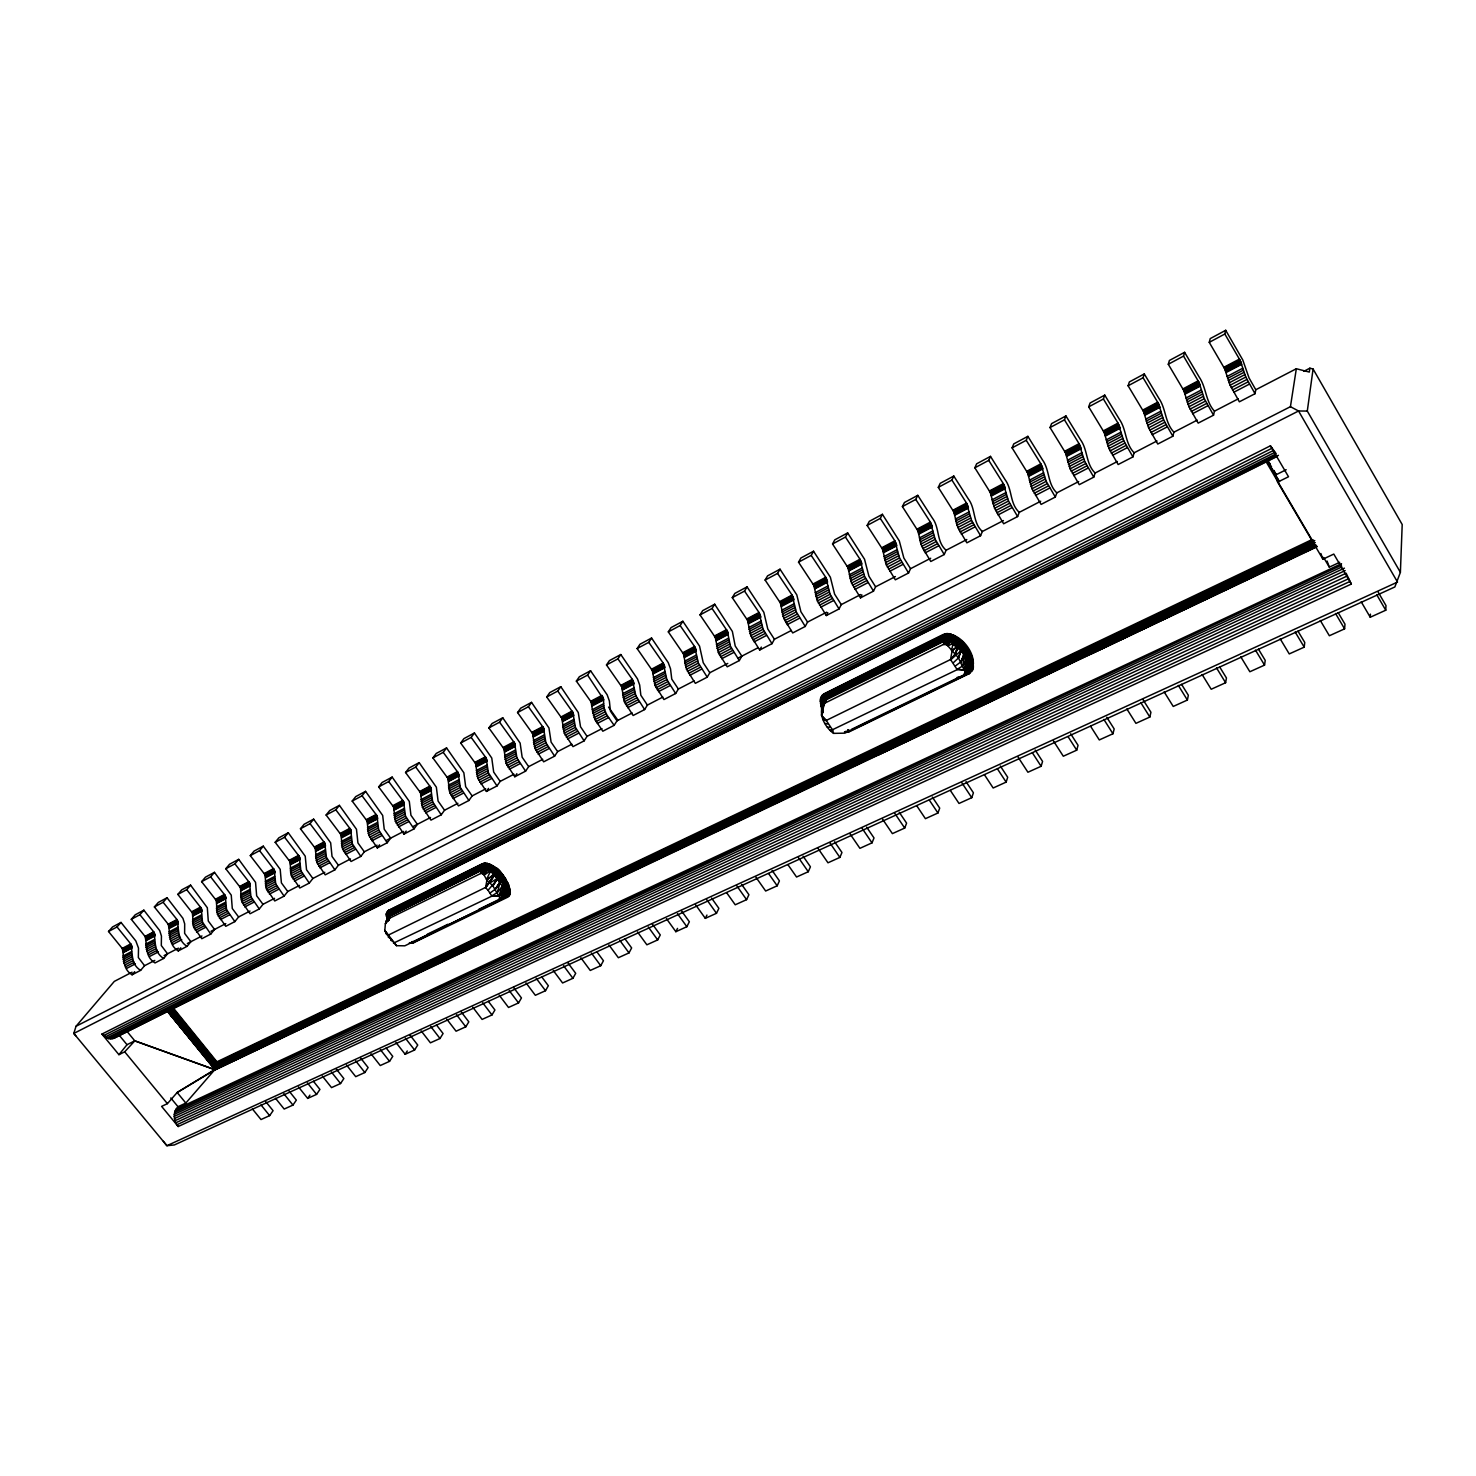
<?xml version="1.0" encoding="UTF-8"?>
<svg xmlns="http://www.w3.org/2000/svg" width="1476" height="1476" viewBox="0 0 1476 1476"><rect width="100%" height="100%" fill="white"/><g stroke="black" fill="none" stroke-linecap="round" stroke-linejoin="round"><path stroke-width="1.5" d="M592.356 709.661L591.101 701.912L576.36 681.1L579.348 676.746L590.566 670.75L607.153 694.809L609.367 700.952L610.437 711.137L616.986 720.841L614.127 725.343L602.817 731.21L594.994 719.624L592.356 709.661L603.629 703.738L603.573 699.347L587.596 675.085L590.566 670.75M387.21 842.759L378.723 830.084L376.915 815.656L362.063 795.785L365.568 791.339L382.69 815.453L384.221 829.198L390.642 838.165L387.21 842.759L377.284 847.907L368.797 835.287L367.026 820.877L352.192 801.081L355.716 796.616L365.568 791.339M1092.185 653.038L1316.666 546.102L878.847 754.771M584.109 740.878L575.4 727.336L572.872 712.391L557.762 691.045L560.806 686.691L578.278 712.539L580.511 726.745L587.061 736.358L584.109 740.878L572.983 746.635L564.293 733.129L561.784 718.222L546.71 696.967L549.773 692.595L560.806 686.691M360.845 856.412L352.377 843.866L350.661 829.494L335.845 809.826L339.406 805.361L356.472 829.254L357.93 842.925L364.314 851.8L360.845 856.412L351.048 861.486L342.598 848.977L340.919 834.623L326.122 815.029L329.701 810.564L339.406 805.361M334.868 869.862L326.436 857.408L324.794 843.128L310.034 823.645L313.65 819.162L330.661 842.833L332.026 856.449L338.41 865.25L334.868 869.862L325.218 874.844L316.805 862.445L315.2 848.183L300.458 828.774L304.093 824.291L313.65 819.162M554.607 756.155L545.917 742.723L543.5 727.852L528.426 706.746L531.545 702.373L548.961 727.963L551.101 742.096L557.633 751.616L554.607 756.155L543.666 761.819L534.995 748.443L532.596 733.609L517.559 712.557L520.696 708.185L531.545 702.373M174.482 1118.568L1346.13 573.223L1351.352 584.053L178.209 1126.52C173.596 1121.04 172.415 1112.018 178.006 1106.723L185.828 1103.052L214.297 1070.229L216.935 1061.816L173.393 1008.071M964.953 672.152L963.625 675.621L966.06 671.395C975.175 660.639 958.348 636.673 944.769 639.016L826.468 697.705C821.283 699.2 827.003 707.391 821.154 704.772L820.564 698.185L824.161 693.72L942.924 634.625C960.71 629.182 983.367 661.082 968.551 673.997L850.25 731.303L844.549 732.151L849.991 730.934L968.293 673.628C981.651 662.503 964.086 641.654 953.348 635.012L947.278 633.997L943.182 635.031L824.955 693.812C815.269 695.307 826.745 726.469 820.232 701.045L820.693 700.104C819.512 697.004 824.844 700.196 824.272 702.133C817.39 712.963 824.198 726.487 833.553 733.369L844.862 733.166L963.994 675.436L967.684 668.905L973.164 668.646L972.684 662.226L968.57 663.425L964.326 670.325L968.883 666.894L973.514 666.1M309.277 883.091L300.883 870.766L299.333 856.541L284.61 837.243L288.281 832.759L305.237 856.209L306.528 869.751L312.875 878.478L309.277 883.091L299.794 887.999L291.399 875.711L289.886 861.523L275.182 842.298L278.872 837.815L288.281 832.759M525.567 771.173L516.914 757.889L514.607 743.092L499.571 722.188L502.762 717.797L520.142 743.129L522.153 757.206L528.666 766.634L525.567 771.173L514.81 776.745L506.157 763.498L503.888 748.738L488.87 727.926L492.08 723.517L502.762 717.797M284.093 896.135L275.717 883.903L274.259 869.751L259.573 850.656L263.3 846.154L280.2 869.382L281.399 882.869L287.746 891.504L284.093 896.135L274.757 900.969L266.381 888.792L264.96 874.659L250.293 855.619L254.038 851.117L263.3 846.154M970.249 652.65L968.957 651.23L971.706 656.543L966.024 659.68L967.536 667.964L965.728 673.314L958.496 657.927L946.854 644.754L948.478 640.732L960.987 650.731L958.422 657.835L961.374 650.049L965.691 646.174L969.326 651.082L963.957 654.938L967.444 668.185L965.636 673.812M497.006 785.952L488.39 772.797L486.176 758.074L471.176 737.391L474.442 732.982L491.766 758.055L493.685 772.077L500.18 781.394L497.006 785.952L486.416 791.431L477.8 778.332L475.641 763.627L460.66 743.018L463.944 738.609L474.442 732.982M259.278 908.976L250.938 896.855L249.573 882.777L234.924 863.847L238.706 859.346L255.551 882.353L256.658 895.784L262.986 904.327L259.278 908.976L250.071 913.736L241.75 901.651L240.404 887.611L225.773 868.737L229.573 864.235L238.706 859.346M132.065 972.186L114.316 981.392L76.032 1026.263L73.8 1033.44L166.917 1145.708L174.334 1144.952L1394.857 586.95L1400.392 572.356L1402.2 524.534L1313.087 369.018L1309.858 368.188L1303.714 371.362M388.908 918.755L385.384 923.773L387.487 919.566L386.546 913.072L389.221 916.172L385.384 923.773L384.812 930.433L386.269 933.773L396.546 945.692L404.793 945.821L500.419 900.028C501.748 893.164 508.685 896.19 509.847 893.091C508.722 880.194 496.619 861.191 481.877 863.94L388.871 910.212L386.306 913.865L387.118 919.419L481.139 873.294L483.722 874.401L486.895 880.213L492.892 885.858L498.722 896.061C502.56 903.367 504.976 890.563 509.847 893.091L504.958 893.644L501.582 898.33C501.6 889.604 516.415 891.061 506.932 897.556L414.147 942.481L409.479 943.053L413.907 942.168L509.792 894.696M388.76 918.976L390.753 913.828L483.408 867.888C496.748 867.298 514.423 890.379 500.419 900.028L504.608 893.386M234.85 921.614L226.548 909.603L225.238 895.6L210.644 876.836L214.463 872.334L231.252 895.139L232.286 908.496L238.595 916.965L234.85 921.614L225.773 926.301L217.47 914.345L216.216 900.36L201.622 881.67L205.459 877.168L214.463 872.334M468.907 800.49L460.309 787.464L458.206 772.815L443.243 752.336L446.564 747.926L463.851 772.76L465.66 786.69L472.135 795.933L468.907 800.49L458.483 805.896L449.903 792.907L447.837 778.276L432.892 757.889L436.232 753.461L446.564 747.926M210.773 934.068L202.489 922.168L201.271 908.22L186.714 889.659L190.588 885.139L207.323 907.74L208.282 921.024L214.555 929.437L210.773 934.068L201.825 938.699L193.559 926.836L192.378 912.906L177.84 894.401L181.714 889.88L190.588 885.139M1361.186 601.765L1370.245 617.245L1385.761 610.215L1385.982 605.566L1378.104 592.005M441.232 814.807L432.671 801.892L430.678 787.317L415.752 767.059L419.147 762.631L436.361 787.206L438.095 801.081L444.534 810.232L441.232 814.807L430.974 820.121L422.431 807.261L420.476 792.704L405.568 772.52L408.981 768.073L419.147 762.631M187.046 946.356C176.769 939.935 179.334 928.681 176.954 919.548L163.135 902.26L167.046 897.759L182.932 918.33L184.684 923.847L184.629 933.367L190.884 941.706L187.046 946.356L178.245 950.913C167.95 944.529 170.552 933.275 168.19 924.179L154.39 906.947L158.319 902.426L167.046 897.759M414.018 828.903L405.494 816.099L403.575 801.597L388.705 781.542L392.155 777.096L409.313 801.45L410.937 815.25L417.376 824.309L414.018 828.903L403.926 834.125L395.402 821.376L393.538 806.892L378.668 786.911L382.136 782.465L392.155 777.096M163.67 958.441C153.375 952.112 156.032 940.895 153.689 931.836L139.906 914.696L131.29 919.308L145.035 936.393C147.379 945.415 144.685 956.632 154.998 962.942L163.67 958.441L167.544 953.791L161.308 945.544L161.438 936.061L159.703 930.581L143.855 910.175L135.257 914.788L131.29 919.308M386.066 921.375L389.221 916.172M1370.245 617.245L1370.429 614.145M140.626 970.359C130.312 964.105 133.061 952.924 130.755 943.92L117.028 926.946L108.523 931.504L122.231 948.422C124.537 957.389 121.752 968.551 132.084 974.787L140.626 970.359L144.556 965.71L154.796 960.415M1320.3 620.474L1329.359 635.75L1344.599 628.85L1344.987 624.182L1338.215 612.706M824.309 701.69L821.837 708.222L824.198 702.447L820.269 699.624M502.744 896.412C511.434 887.334 494.183 867.556 483.39 868.552L390.734 914.493C387.302 919.031 391.066 915.452 387.967 912.758C383.373 912.998 394.959 918.515 385.771 922.113L388.76 917.869M964.326 670.325L966.854 663.683L964.123 669.938L957.038 669.403L962.887 665.842L963.957 654.938M824.161 693.72L826.062 699.273L822.021 707.096C827.649 704.273 822.464 695.307 820.564 698.185M1280.172 638.813L1289.249 653.923L1304.212 647.152L1304.747 642.447L1297.957 631.101M969.142 673.702C963.773 668.683 969.178 672.798 971.411 671.119L966.983 670.307L964.917 674.772M823.313 704.329C827.778 701.617 822.132 694.458 821.117 696.838M1400.392 572.356L1307.293 411.066L1313.087 369.018M1309.858 368.188L1309.304 372.063L1296.334 368.742L1255.781 389.756L1255.024 393.705L1239.36 401.804L1230.135 385.218L1224.693 368.834L1209.25 342.34L1210.209 338.613L1225.707 330.292L1242.755 359.923L1249.01 377.856L1255.781 389.756M1240.781 656.838L1249.858 671.746L1264.545 665.104L1265.227 660.381L1258.456 649.163M76.032 1026.263L1290.43 406.693L1296.334 368.742M1202.11 674.514L1211.206 689.255L1225.615 682.724L1226.445 677.982L1219.656 666.912M966.024 659.68L964.123 669.938L957.038 669.403L950.526 659.532L952.02 651.359L961.854 641.377L950.526 634.366L948.699 640.51M953.348 635.012L947.5 645.233L949.234 640.971L946.854 644.754L943.33 644.495L824.641 703.24C828.313 701.248 825.785 690.307 822.981 695.178L825.453 699.753L821.542 714.587L823.165 711.247M1164.14 691.875L1173.236 706.45L1187.387 700.048L1188.346 695.27L1181.556 684.329M958.791 638.61L956.743 637.687L953.145 643.296L951.503 650.621L957.389 646.746L955.175 654.145L950.747 659.754L960.987 650.731L958.496 657.927L953.33 662.724M1126.852 708.941L1135.93 723.351L1149.841 717.041L1150.929 712.262L1143.014 699.624M1213.53 415.18L1214.453 411.177C1205.505 401.435 1206.409 387.561 1199.158 376.989L1184.601 352.321L1169.398 360.476L1168.291 364.258L1183.734 390.42L1188.973 406.73L1198.18 423.114L1213.53 415.18L1204.324 398.723L1199.01 382.376L1183.549 356.085L1184.601 352.321M1255.024 393.705L1245.781 377.044L1240.264 360.624L1224.822 334L1225.707 330.292M413.059 942.906L412.745 941.928L506.176 896.707C515.438 885.286 496.12 862.335 482.523 864.973L389.941 910.987L387.284 914.64L388.059 919.493L389.074 919.806L388.539 914.603L390.513 912.408L483.132 866.43C496.656 863.681 519.847 894.069 498.943 898.958M1090.635 726.34L1099.288 739.937L1112.959 733.756L1114.177 728.941L1106.779 717.262M1172.83 436.232L1173.918 432.191C1164.785 422.616 1166.151 408.741 1158.844 398.299L1144.287 373.926L1129.361 381.933L1128.107 385.771L1143.549 411.601L1148.605 427.837L1157.774 444.036L1172.83 436.232L1163.642 419.959L1158.531 403.704L1143.088 377.745L1144.287 373.926M510.179 893.552L508.537 884.475L505.05 878.534L507.836 883.035L502.357 886.19L498.722 896.061L491.766 895.914L497.301 892.593L500.18 882.168L505.345 878.404L501.858 874.216L488.039 890.249L491.877 896.153L498.722 896.061L503.482 889.382L499.054 896.319C501.582 895.914 508.427 888.165 510.345 892.316M504.571 894.013L501.36 899.382C511.785 888.755 495.032 868.995 483.298 869.143L389.443 916.153M1053.403 740.878L1063.31 756.229L1076.724 750.159L1078.052 745.325L1070.672 733.793M483.039 863.478L483.722 868.977L480.862 873.368C486.01 862.574 496.434 877.63 500.18 882.168L495.382 889.235L500.05 882.002L495.327 889.142L490.087 892.998M1018.034 757.059L1027.923 772.243L1041.115 766.284L1042.573 761.431L1035.174 750.029M1134.14 452.8C1124.86 443.409 1126.668 429.498 1119.306 419.184L1104.749 395.125L1090.1 402.985L1088.698 406.859L1104.14 432.376L1108.993 448.519L1118.144 464.534L1132.922 456.896L1134.14 452.8L1157 440.955M953.145 643.296L948.109 645.861L949.954 641.304L948.607 640.75L946.153 644.403L948.939 633.628L947.278 633.997L945.452 644.2M984.51 774.845L993.163 788L1006.134 782.114L1007.702 777.262L1000.304 765.97M944.382 634.034L945.415 640.123L943.33 644.495C947.647 641.875 941.946 635.27 944.16 634.606C947.629 632.946 946.54 642.429 944.382 644.182L946.171 640.639L944.732 644.145L946.928 640.566L948.478 640.732L946.854 644.754M513.076 926.836L214.887 1069.325L166.29 1009.842L214.74 1069.602L1316.813 546.378L1092.092 653.536M1095.118 473.04C1085.69 463.796 1087.904 449.885 1080.487 439.7L1065.93 415.937L1051.576 423.63L1050.045 427.56L1065.469 452.763L1070.137 468.833L1079.251 484.663L1093.753 477.154L1095.118 473.04L1117.406 461.49M955.452 654.403L957.869 647.281L955.175 654.145L950.526 659.532L826.246 720.454L821.505 715.565L823.147 711.746M950.36 790.453L959.013 803.461L971.743 797.686L973.422 792.815L966.042 781.653M1088.698 406.859L1103.402 399L1104.749 395.125M483.39 869.733L480.604 873.478L483.39 868.552L481.877 863.94L485.346 863.183L485.29 868.128L482.209 873.331M385.771 922.113C391.933 921.006 389.627 908.164 386.638 912.758M1056.834 492.873C1047.259 483.796 1049.879 469.885 1042.407 459.811L1027.868 436.342L1013.754 443.907L1012.093 447.855L1027.517 472.763L1032.001 488.759L1041.097 504.405L1055.322 497.043L1056.834 492.873L1078.698 481.545M916.78 805.804L925.415 818.682L937.943 812.999L939.714 808.11L932.334 797.077M824.512 701.432L822.778 705.122M848.866 731.838L847.814 729.697M388.059 919.493L386.306 913.865M821.542 714.587L823.018 710.712M967.001 670.178L965.359 674.292L967.389 669.255M1050.045 427.56L1064.454 419.83L1065.93 415.937M882.519 819.088L892.39 833.626L904.714 828.054L906.596 823.147L899.216 812.224M967.444 668.185L965.655 672.835L968.293 667.798L973.44 667.576M1019.252 512.356C1009.547 503.445 1012.536 489.515 1005.027 479.552L990.488 456.379L976.651 463.796L974.843 467.8L990.248 492.394L994.566 508.316L1003.643 523.777L1017.61 516.563L1019.252 512.356L1040.709 501.231M966.688 670.621C970.673 658.85 958.108 638.979 944.88 640.344L826.523 699.015L822.538 705.583L824.881 700.805M387.745 919.437C392.671 917.463 390.494 906.984 387.192 911.744M850.065 833.94L859.918 848.331L872.021 842.851L874.013 837.944L866.633 827.132M966.798 670.491L965.156 674.532C974.381 661.857 959.585 638.481 944.861 639.717L826.542 698.406L824.475 700.473L824.088 703.572L826.32 699.772L944.806 640.861L948.607 640.75M1012.093 447.855L1026.244 440.291L1027.868 436.342M946.061 640.658L944.013 644.256L946.928 640.566L945.083 644.145M982.352 531.489C972.518 522.707 975.894 508.796 968.33 498.943L953.791 476.047L940.212 483.316L938.293 487.357L953.68 511.674L957.832 527.504L966.872 542.817L980.581 535.714L982.352 531.489L1003.422 520.567M946.153 644.403L947.832 640.363M962.887 665.842L965.931 659.901M818.128 848.552L827.981 862.796L839.881 857.408L841.966 852.482L834.604 841.8M787.944 864.696L796.56 877.021L808.276 871.726L810.435 866.799L803.092 856.209M974.843 467.8L988.735 460.364L990.488 456.379M946.116 550.253C936.153 541.637 939.898 527.725 932.297 517.984L917.777 495.346L904.437 502.504L902.389 506.582L917.777 530.604L921.744 546.36L930.784 561.489L944.234 554.533L946.116 550.253L966.798 539.533M945.249 640.879L943.681 644.348L944.732 641.082M755.823 877.076L765.657 891.024L777.188 885.803L779.42 880.877L772.096 870.397M947.5 645.233L952.703 634.698M910.544 568.703L903.847 558.002L899.29 540.88L882.408 514.312L869.309 521.342L867.15 525.438L882.5 549.183L886.32 564.865L895.323 579.828L908.552 573.002L910.544 568.703L930.692 558.26M938.293 487.357L951.928 480.069L953.791 476.047M726.653 892.722L735.232 904.788L746.579 899.659L748.922 894.714L741.579 884.345M823.036 704.716L824.623 701.358M826.412 699.532L822.335 706.063L824.198 702.355M695.528 904.677L705.307 918.349L716.487 913.293L718.886 908.349L711.58 898.091M875.6 586.802L868.921 576.23L864.53 559.201L847.667 532.928L834.789 539.829L832.538 543.98L847.87 567.448L851.541 583.038L860.508 597.854L873.497 591.138L875.6 586.802L895.397 576.562M902.389 506.582L915.784 499.423L917.777 495.346M485.752 863.165C490.825 862.611 485.715 871.781 482.744 873.552C486.434 870.822 489.405 859.696 482.117 864.272L387.948 910.895M705.307 918.349L706.949 915.046M860.508 597.854L861.947 594.957M666.451 918.662L675.86 931.688L686.857 926.707L689.347 921.762L681.303 910.581M675.86 931.688L677.539 928.386M495.419 867.703L490.549 864.549L484.165 874.991C496.563 867.759 493.667 861.412 506.25 879.751M841.283 604.606L834.604 594.127L830.361 577.208L813.534 551.231L800.896 558.002L798.534 562.171L813.83 585.382L817.353 600.898L826.302 615.547L839.051 608.961L841.283 604.606L860.711 594.533M411.804 943.146L411.675 942.186M867.15 525.438L880.286 518.408L882.408 514.312M826.302 615.547L827.815 612.651M637.484 931.909L646.875 944.806L657.687 939.917L660.27 934.954L652.244 923.884M807.556 622.079L800.896 611.728L796.8 594.883L780.011 569.201L767.575 575.861L765.121 580.05L780.398 603.001L783.793 618.444L792.704 632.946L805.232 626.451L807.556 622.079L826.652 612.189M484.349 863.22L484.386 868.81L481.674 873.239L484.866 869.272L482.984 869.899M608.961 944.972L618.352 957.721L628.997 952.906L631.636 947.943L624.957 938.828M832.538 543.98L845.434 537.061L847.667 532.928M580.898 957.813L590.252 970.452L600.732 965.71L603.444 960.747L596.784 951.706M774.42 639.256L767.778 629.016L763.83 612.263L747.059 586.858L734.845 593.407L732.28 597.632L747.557 620.307L750.786 635.676L759.679 650.03L771.985 643.665L774.42 639.256L791.302 630.51M798.534 562.171L811.21 555.382L813.534 551.231M759.679 650.03L761.321 647.097M553.242 970.452L562.596 982.979L572.909 978.311L575.695 973.33L567.707 962.592M739.328 660.565L741.838 656.137L735.214 646.008L732.373 631.451L714.679 604.219L702.687 610.64L700.03 614.902L715.27 637.337L718.369 652.632L727.225 666.82L739.328 660.565L730.454 646.303L727.299 630.99L712.059 608.463L714.679 604.219M526.028 982.905L535.345 995.304L545.511 990.71L548.352 985.747L541.729 976.872M765.121 580.05L777.575 573.389L780.011 569.201M709.827 672.724L703.222 662.706L699.55 646.119L682.853 621.267L671.063 627.595L668.314 631.876L683.517 654.053L686.506 669.274L695.325 683.333L707.225 677.17L709.827 672.724L727.779 663.425M499.22 995.175L508.519 1007.462L518.537 1002.924L521.452 997.96L513.5 987.426M386.804 920.175L389.277 916.633M487.191 863.312L498.205 870.102L486.895 880.213L485.604 887.685L494.46 875.434L485.604 887.685L488.039 890.249M732.28 597.632L744.531 591.083L747.059 586.858M472.818 1007.259L482.099 1019.418L491.969 1014.953L494.921 1009.99L488.316 1001.3M944.732 644.145L946.891 640.566M678.37 689.034L671.764 679.126L670.528 668.849L668.241 662.632L651.562 638.038L639.975 644.256L637.134 648.554L652.318 670.51L655.178 685.639L663.96 699.55L675.657 693.499L678.37 689.034L694.052 680.916M446.804 1019.16L456.066 1031.207L465.789 1026.816L468.815 1021.853L460.899 1011.503M388.852 918.33L386.601 921.467M501.655 898.681L504.405 894.235M421.177 1030.894L430.42 1042.831L439.996 1038.495L443.077 1033.532L436.49 1024.99M647.41 705.085L640.842 695.27L639.68 685.03L637.447 678.849L620.806 654.532L609.404 660.639L606.488 664.956L621.636 686.672L624.366 701.746L633.13 715.509L644.625 709.569L647.41 705.085L662.835 697.078M847.316 732.17L850.25 731.303L848.239 730.122M395.937 1042.443L405.162 1054.27L414.59 1050.008L417.726 1045.045L409.848 1034.879M668.314 631.876L680.141 625.547L682.853 621.267M946.024 633.647L947.721 633.536M405.162 1054.27L407.265 1050.967M501.176 899.567C501.6 892.5 506.729 897.39 508.279 896.098L505.106 894.973L503.113 896.19M386.601 921.264L390.254 915.305L388.871 910.212M371.048 1053.827L380.255 1065.543L389.553 1061.336L392.745 1056.373L386.177 1047.997M637.134 648.554L648.776 642.337L651.562 638.038M503.74 895.6L500.715 899.88L503.574 895.803M346.528 1065.045L355.716 1076.668L364.867 1072.517L368.114 1067.554L360.273 1057.572M322.358 1076.096L331.528 1087.609L340.55 1083.532L343.853 1078.569L336.011 1068.679M487.32 870.213L483.261 873.921L486.047 869.696L490.161 871.965L486.526 879.511L493.999 874.973L485.42 887.5L388.243 935.138L384.812 930.433L396.546 945.692M483.538 869.696L481.139 873.294L484.128 869.567M606.488 664.956L617.927 658.85L620.806 654.532M482.744 873.552L485.567 869.327M386.675 918.09L387.413 919.437L389.83 916.135L387.266 919.732L390.42 915.6M298.539 1087L307.691 1098.402L316.584 1094.38L319.923 1089.417L313.41 1081.262M307.691 1098.402L309.923 1095.1M514.81 776.745L516.877 773.719M275.495 1098.273L284.185 1109.048L292.949 1105.081L296.344 1100.137L289.13 1091.133M497.301 892.593L502.357 886.19L494.165 874.733M387.487 919.566L390.273 915.84L483.113 869.659M483.261 873.921L485.42 869.567M252.341 1108.863L261.012 1119.546L269.647 1115.635L273.078 1110.69L265.883 1101.779M486.416 791.431L488.538 788.387M386.417 920.71L389.627 916.172M483.722 874.401C485.438 872.113 490.955 864.678 488.63 863.7M386.601 920.434L389.111 916.891M403.926 834.125L406.177 831.062M481.951 873.275L484.755 869.512L481.674 873.239M377.284 847.907L379.572 844.844M499.054 896.319L504.386 889.696L509.534 887.814L507.523 883.109L508.537 884.475M101.936 1034.067L108.578 1038.643L1276.223 453.778L1270.412 445.807L101.936 1034.067L118.929 1054.676L127.01 1044.713L134.796 1040.857L214.74 1069.602L177.175 1092.498L167.415 1103.642L161.604 1106.391L178.209 1126.52M178.245 950.913L180.81 947.813M132.084 974.787L134.703 971.688M139.906 914.696L143.855 910.175M117.028 926.946L121.014 922.426L135.829 940.932L138.504 948.09L138.338 957.537L144.556 965.71M108.523 931.504L112.527 926.965L121.014 922.426M966.171 671.193L967.37 670.104M118.929 1054.676L124.704 1051.816L134.796 1040.857L214.703 1069.657M845.711 732.244L845.951 731.155M955.433 665.953L960.987 661.765L963.736 654.957L961.042 661.875L963.865 655.159L961.097 650.51L953.238 643.056M949.455 633.665L951.134 634.071M490.032 882.851L497.375 878.404M354.627 1002.721L215.238 1068.624L167.102 1009.732L215.422 1068.2L354.627 1002.721L214.297 1070.229L177.175 1092.498L185.828 1103.052M108.578 1038.643L113.578 1038.403L548.758 819.992M967.389 669.643L972.61 670.067L973.071 669.052M966.522 671.248L968.551 673.997L970.415 672.816M966.374 671.728C976.54 660.639 958.736 635.492 944.585 638.259L826.302 696.949L823.553 700.288L823.848 705.288M966.835 672.023C977.887 660.602 959.16 634.163 944.326 637.447L826.08 696.155L823.036 699.845L823.313 705.067M154.39 906.947L163.135 902.26M177.84 894.401L186.714 889.659M201.622 881.67L210.644 876.836M225.773 868.737L234.924 863.847M250.293 855.619L259.573 850.656M275.182 842.298L284.61 837.243M300.458 828.774L310.034 823.645M326.122 815.029L335.845 809.826M352.192 801.081L362.063 795.785M378.668 786.911L388.705 781.542M405.568 772.52L415.752 767.059M432.892 757.889L443.243 752.336M460.66 743.018L471.176 737.391M488.87 727.926L499.571 722.188M517.559 712.557L528.426 706.746M546.71 696.967L557.762 691.045M576.36 681.1L587.596 675.085M700.03 614.902L712.059 608.463M1128.107 385.771L1143.088 377.745M1168.291 364.258L1183.549 356.085M1209.25 342.34L1224.822 334M122.231 948.422L130.755 943.92M145.035 936.393L153.689 931.836M168.19 924.179L176.954 919.548M191.659 911.799L200.552 907.094M215.496 899.216L224.518 894.456M239.684 886.467L248.854 881.633M264.241 873.515L273.54 868.608M289.167 860.36L298.613 855.379M314.48 847.003L324.074 841.947M340.181 833.442L349.923 828.313M366.288 819.678L376.177 814.457M392.782 805.693L402.837 800.398M419.719 791.487L429.922 786.099M447.08 777.059L457.449 771.579M474.885 762.391L485.42 756.837M503.131 747.483L513.851 741.838M531.84 732.336L542.725 726.598M561.028 716.949L572.098 711.1M590.695 701.303L601.95 695.362M620.861 685.381L632.318 679.347L635.861 695.731L644.625 709.569M651.543 669.2L663.185 663.056L666.857 679.55L675.657 693.499M682.742 652.743L694.587 646.506L698.388 663.075L707.225 677.17M714.476 636.008L726.524 629.643M746.764 618.961L759.015 612.503L763.092 629.256L771.985 643.665M779.623 601.636L792.077 595.068L796.302 611.894L805.232 626.451M813.055 583.998L825.73 577.319L830.102 594.238L839.051 608.961M847.076 566.064L859.991 559.238L864.512 576.267L873.497 591.138M881.707 547.78L894.862 540.843L899.53 557.965L908.552 573.002M916.965 529.183L930.36 522.117L935.194 539.33L944.234 554.533M952.869 510.253L966.503 503.058L971.522 520.345L980.581 535.714M989.455 490.955L1003.329 483.63L1008.514 501.028L1017.61 516.563M1026.706 471.305L1040.838 463.833L1046.207 481.324L1055.322 497.043M1064.657 451.287L1079.067 443.686L1084.62 461.268L1093.753 477.154M1103.328 430.881L1118.015 423.132L1123.753 440.807L1132.922 456.896M1142.738 410.088L1157.701 402.192M1182.903 388.908L1198.18 380.845M1223.862 367.284L1239.434 359.074M122.619 948.939L131.124 944.455M145.423 936.909L154.058 932.371M168.559 924.714L177.323 920.101M192.046 912.334L200.939 907.648M215.883 899.77L224.906 895.01M240.071 887.021L249.241 882.187M264.628 874.069L273.927 869.161M289.554 860.914L299.001 855.932M314.868 847.575L324.462 842.519M340.569 834.014L350.31 828.885M366.675 820.25L376.565 815.047M393.188 806.283L403.243 800.97M420.125 792.077L430.328 786.69M447.486 777.649L457.855 772.188M475.29 762.981L485.825 757.428M503.537 748.092L514.238 742.446M532.246 732.945L543.131 727.207M561.433 717.557L572.504 711.727M591.101 701.912L602.356 695.989M621.267 686.008L632.724 679.975M651.949 669.827L663.591 663.702M683.148 653.388L694.993 647.134M714.882 636.654L726.93 630.307M747.17 619.625L759.439 613.167M780.029 602.3L792.501 595.732M813.46 584.68L826.154 577.983M847.482 566.729L860.397 559.921M882.131 548.463L895.268 541.544M917.389 529.884L930.784 522.818M953.293 510.936L966.928 503.759M989.861 491.656L1003.754 484.331M1027.111 472.025L1041.263 464.553M1065.063 452.007L1079.491 444.405M1103.753 431.619L1118.439 423.87M1143.162 410.826L1158.125 402.93M1183.328 389.646L1198.604 381.601M1224.287 368.059L1239.858 359.849M122.951 949.511L131.456 945.027M145.755 937.481L154.39 932.943M168.891 925.286L177.655 920.673M192.378 912.906L201.271 908.22M216.216 900.36L225.238 895.6M240.404 887.611L249.573 882.777M264.96 874.659L274.259 869.751M289.886 861.523L299.333 856.541M315.2 848.183L324.794 843.128M340.919 834.623L350.661 829.494M367.026 820.877L376.915 815.656M393.538 806.892L403.575 801.597M420.476 792.704L430.678 787.317M447.837 778.276L458.206 772.815M475.641 763.627L486.176 758.074M503.888 748.738L514.607 743.092M532.596 733.609L543.5 727.852M561.784 718.222L572.872 712.391M591.47 702.576L602.725 696.654M621.636 686.672L633.075 680.639M652.318 670.51L663.96 664.366M683.517 654.053L695.362 647.816M715.27 637.337L727.299 630.99M747.557 620.307L759.808 613.85M780.398 603.001L792.87 596.433M813.83 585.382L826.523 578.684M847.87 567.448L860.785 560.64M882.5 549.183L895.655 542.264M917.777 530.604L931.153 523.537M953.68 511.674L967.315 504.478M990.248 492.394L1004.141 485.069M1027.517 472.763L1041.669 465.309M1065.469 452.763L1079.878 445.162M1104.14 432.376L1118.826 424.627M1143.549 411.601L1158.531 403.704M1183.734 390.42L1199.01 382.376M1224.693 368.834L1240.264 360.624M123.209 950.101L131.715 945.618M146.013 938.09L154.648 933.533M169.168 925.895L177.932 921.282M192.655 913.515L201.548 908.829M216.492 900.969L225.514 896.209M240.68 888.22L249.85 883.386M265.237 875.286L274.536 870.379M290.163 862.15L299.628 857.169M315.495 848.811L325.089 843.755M341.196 835.268L350.937 830.139M367.303 821.505L377.192 816.302M393.815 807.538L403.87 802.243M420.752 793.35L430.974 787.981M448.132 778.941L458.501 773.479M475.936 764.291L486.471 758.738M504.183 749.402L514.903 743.756M532.91 734.273L543.795 728.535M562.098 718.886L573.168 713.056M591.784 703.259L603.038 697.336M621.95 687.355L633.389 681.34M652.632 671.193L664.274 665.067M683.831 654.754L695.676 648.518M715.583 638.038L727.631 631.691M747.871 621.027L760.122 614.57M780.73 603.721L793.202 597.153M814.162 586.101L826.855 579.422M848.202 568.168L861.117 561.36M882.851 549.921L895.987 543.002M918.109 531.342L931.504 524.294M954.031 512.412L967.666 505.235M990.599 493.15L1004.492 485.825M1027.868 473.519L1042.019 466.065M1065.82 453.519L1080.247 445.936M1104.509 433.151L1119.195 425.402M1143.918 412.376L1158.9 404.498M1184.103 391.214L1199.379 383.17M1225.08 369.627L1240.652 361.435M123.394 950.71L131.917 946.227M146.198 938.699L154.851 934.16M169.353 926.522L178.116 921.891M192.839 914.142L201.751 909.456M216.677 901.596L225.717 896.836M240.883 888.847L250.053 884.032M265.44 875.914L274.757 871.024M290.385 862.777L299.831 857.814M315.698 849.456L325.292 844.401M341.417 835.914L351.159 830.785M367.524 822.169L377.413 816.948M394.037 808.202L404.092 802.907M420.974 794.014L431.195 788.627M448.353 779.605L458.722 774.144M476.158 764.955L486.711 759.402M504.423 750.066L515.142 744.439M533.15 734.956L544.035 729.218M562.338 719.568L573.408 713.738M592.024 703.941L603.278 698.019M622.208 688.056L633.647 682.023M652.89 671.894L664.532 665.768M684.089 655.455L695.934 649.219M715.842 638.739L727.889 632.392M748.148 621.728L760.398 615.289M781.007 604.44L793.479 597.872M814.438 586.821L827.132 580.142M848.479 568.906L861.394 562.098M883.128 550.659L896.283 543.721M918.404 532.08L931.799 525.032M954.326 513.168L967.961 505.991M990.913 493.906L1004.805 486.582M1028.163 474.276L1042.333 466.822M1066.133 454.294L1080.561 446.693M1104.823 433.926L1119.509 426.177M1144.251 413.151L1159.232 405.273M1184.435 391.989L1199.711 383.945M1225.412 370.421L1240.984 362.21M123.504 951.337L132.028 946.854M146.327 939.326L154.962 934.769M169.482 927.131L178.245 922.518M192.969 914.769L201.861 910.083M216.806 902.223L225.846 897.463M241.012 889.475L250.182 884.659M265.588 876.541L274.887 871.652M290.514 863.423L299.979 858.442M315.846 850.084L325.44 845.047M341.546 836.56L351.306 831.431M367.672 822.815L377.561 817.593M394.184 808.848L404.239 803.553M421.14 794.66L431.343 789.291M448.519 780.25L458.888 774.789M476.324 765.62L486.877 760.066M504.589 750.749L515.308 745.103M533.316 735.62L544.22 729.882M562.522 720.251L573.592 714.421M592.208 704.624L603.463 698.702M622.392 688.739L633.831 682.705M653.075 672.576L664.717 666.451M684.292 656.156L696.137 649.92M716.045 639.44L728.092 633.093M748.35 622.429L760.601 615.99M781.21 605.142L793.682 598.573M814.66 587.522L827.353 580.843M848.7 569.607L861.633 562.817M883.349 551.378L896.504 544.441M918.644 532.799L932.039 525.751M954.566 513.888L968.201 506.711M991.152 494.626L1005.045 487.32M1028.421 475.014L1042.573 467.56M1066.392 455.032L1080.819 447.431M1105.081 434.664L1119.786 426.915M1144.527 413.907L1159.509 406.011M1184.711 392.745L1199.988 384.701M1225.689 371.177L1241.279 362.967M123.541 951.928L132.065 947.444M146.364 939.917L155.017 935.378M169.519 927.74L178.301 923.127M193.024 915.378L201.917 910.692M216.861 902.832L225.902 898.072M241.068 890.083L250.237 885.268M265.643 877.168L274.942 872.261M290.587 864.032L300.034 859.069M315.901 850.711L325.513 845.656M341.62 837.187L351.362 832.058M367.745 823.442L377.635 818.221M394.276 809.475L404.332 804.18M421.214 795.306L431.435 789.918M448.593 780.896L458.981 775.435M476.416 766.247L486.969 760.712M504.681 751.376L515.401 745.749M533.426 736.266L544.312 730.528M562.614 720.897L573.703 715.067M592.319 705.27L603.573 699.347M622.503 689.384L633.96 683.37M653.204 673.24L664.846 667.115M684.421 656.82L696.266 650.584M716.174 640.104L728.221 633.757M748.48 623.093L760.749 616.654M781.357 605.806L793.83 599.238M814.807 588.204L827.501 581.526M848.866 570.29L861.781 563.481M883.515 552.042L896.67 545.124M918.81 533.482L932.205 526.434M954.732 514.57L968.385 507.393M991.337 495.327L1005.23 488.002M1028.606 475.696L1042.776 468.261M1066.594 455.715L1081.022 448.132M1105.303 435.365L1119.989 427.616M1144.73 414.608L1159.73 406.712M1184.933 393.446L1200.209 385.421M1225.929 371.878L1241.5 363.686M123.504 952.5L132.028 948.016M146.327 940.489L154.98 935.95M169.482 928.312L178.264 923.699M192.987 915.95L201.898 911.264M216.843 903.404L225.865 898.644M241.049 890.674L250.219 885.84M265.625 877.74L274.923 872.851M290.569 864.622L300.015 859.641M315.901 851.301L325.495 846.246M341.62 837.759L351.362 832.649M367.745 824.032L377.635 818.811M394.276 810.066L404.332 804.789M421.232 795.896L431.435 790.527M448.612 781.487L458.999 776.025M476.434 766.856L486.988 761.302M504.7 751.985L515.419 746.339M533.445 736.875L544.349 731.137M562.651 721.506L573.74 715.675M592.356 705.879L603.61 699.956M622.54 689.993L633.997 683.978M653.241 673.849L664.901 667.724M684.477 657.429L696.321 651.193M716.229 640.713L728.295 634.385M748.553 623.721L760.823 617.263M781.431 606.433L793.904 599.865M814.9 588.832L827.593 582.153M848.94 570.917L861.873 564.109M883.607 552.688L896.781 545.751M918.902 534.109L932.315 527.061M954.843 515.216L968.496 508.039M991.448 495.954L1005.359 488.648M1028.735 476.342L1042.905 468.888M1066.724 456.361L1081.152 448.778M1105.432 435.992L1120.136 428.261M1144.896 415.254L1159.878 407.358M1185.099 394.092L1200.394 386.066M1226.113 372.524L1241.685 364.332M122.988 956.042L131.53 951.577M145.847 944.05L154.5 939.511M169.02 931.891L177.803 927.279M192.544 919.548L201.456 914.862M216.418 907.002L225.459 902.26M240.643 894.29L249.831 889.475M265.237 881.375L274.573 876.486M290.219 868.275L299.683 863.294M315.569 854.955L325.181 849.918M341.325 841.431L351.085 836.32M367.469 827.704L377.395 822.501M394.037 813.774L404.11 808.479M421.029 799.605L431.25 794.236M448.427 785.214L458.833 779.752M476.287 770.583L486.859 765.048M504.589 755.73L515.327 750.103M533.371 740.62L544.275 734.9M562.614 725.269L573.703 719.458M622.577 693.794L634.053 687.779M653.315 677.65L664.993 671.543M684.587 661.248L696.451 655.012M716.395 644.551L728.461 638.204M748.756 627.558L761.026 621.119M781.671 610.271L794.18 603.721M815.176 592.688L827.907 586.009M849.29 574.791L862.242 567.983M884.013 556.563L897.187 549.644M919.345 538.002L932.777 530.954M955.341 519.109L969.012 511.932M992.001 499.866L1005.931 492.56M1029.344 480.254L1043.532 472.818M1067.406 460.291L1081.853 452.708M1106.17 439.94L1120.893 432.21M1145.69 419.184L1160.689 411.306M1185.966 398.04L1201.28 390.015M1227.036 376.491L1242.644 368.299M122.877 957.758L131.401 953.275M145.737 945.765L154.39 941.227M168.91 933.607L177.71 929.013M192.452 921.264L201.363 916.596M216.326 908.736L225.385 903.995M240.57 896.024L249.758 891.209M265.182 883.128L274.518 878.238M290.163 870.028L299.646 865.065M315.532 856.726L325.163 851.67M341.307 843.202L351.067 838.091M367.469 829.494L377.376 824.291M394.037 815.545L404.11 810.269M421.047 801.394L431.269 796.025M448.464 787.003L458.87 781.56M476.342 772.391L486.895 766.856M504.663 757.539L515.401 751.911M533.445 742.446L544.367 736.727M562.707 727.096L573.813 721.284M592.466 711.506L603.739 705.583L603.629 703.738M622.706 695.639L634.182 689.624M653.462 679.495L665.141 673.388M684.753 663.093L696.617 656.875M716.58 646.414L728.646 640.067M748.959 629.422L761.247 622.983M781.893 612.153L794.402 605.584M815.435 594.57L828.147 587.891M849.549 576.673L862.501 569.884M884.29 558.445L897.482 551.544M919.659 539.902L933.09 532.854M955.673 521.01L969.363 513.851M992.37 501.785L1006.3 494.478M1029.731 482.172L1043.938 474.737M1067.812 462.209L1082.277 454.626M1106.613 441.859L1121.354 434.129M1146.151 421.121L1161.169 413.243M1186.464 399.996L1201.778 391.952M1227.552 378.428L1243.179 370.236M122.988 959.548L131.53 955.083M145.847 947.574L154.519 943.035M169.057 935.415L177.84 930.821M192.6 923.09L201.511 918.423M216.492 910.581L225.551 905.84M240.736 897.869L249.924 893.054M265.366 884.973L274.684 880.083M290.366 871.873L299.831 866.91M315.735 858.589L325.347 853.552M341.51 845.084L351.288 839.973M367.69 831.375L377.616 826.173M394.276 817.446L404.35 812.169M421.287 803.295L431.527 797.926M448.722 788.922L459.128 783.479M476.6 774.31L487.191 768.775M504.94 759.476L515.696 753.849M533.74 744.384L544.662 738.664M563.02 729.052L574.127 723.24M592.78 713.462L604.071 707.539L603.739 705.583M623.056 697.613L634.532 691.598M653.831 681.488L665.51 675.362M685.141 665.086L697.004 658.868M716.967 648.407L729.052 642.078M749.365 631.433L761.671 624.994M782.335 614.164L794.844 607.614M815.877 596.599L828.608 589.92M850.028 578.703L862.98 571.913M884.788 560.493L897.98 553.592M920.175 541.969L933.607 534.921M956.208 523.076L969.898 515.917M992.924 503.851L1006.853 496.545M1030.322 484.276L1044.51 476.822M1068.403 464.313L1082.886 456.73M1107.24 443.981L1121.981 436.25M1146.797 423.243L1161.833 415.365M1187.147 402.118L1202.46 394.092M1228.272 380.568L1243.899 372.395M123.338 961.393L131.881 956.928M146.216 949.419L154.869 944.898M169.426 937.278L178.209 932.684M192.969 924.954L201.898 920.286M216.88 912.463L225.939 907.722M241.141 899.77L250.33 894.954M265.772 886.873L275.089 881.984M290.772 873.792L300.255 868.829M316.159 860.508L325.79 855.471M341.952 847.021L351.712 841.91M368.133 833.313L378.059 828.128M394.738 819.401L404.811 814.125M421.749 805.269L431.988 799.9M449.202 790.896L459.608 785.453M477.099 776.302L487.67 770.767M505.456 761.468L516.194 755.86M534.257 746.395L545.197 740.675M563.555 731.081L574.662 725.269M593.334 715.491L604.625 709.587L604.071 707.539M623.61 699.661L635.104 693.646M654.403 683.554L666.082 677.429M685.713 667.17L697.595 660.953M717.576 650.492L729.661 644.163M749.992 633.536L762.28 627.097M782.963 616.285L795.49 609.736M816.523 598.721L829.272 592.06M850.693 580.843L863.663 574.072M885.471 562.651L898.663 555.751M920.876 544.127L934.326 537.098M956.928 525.271L970.636 518.094M993.662 506.047L1007.61 498.759M1031.078 486.471L1045.285 479.036M1069.196 466.527L1083.679 458.962M1108.033 446.213L1122.793 438.483M1147.627 425.494L1162.664 417.634M1187.977 404.387L1203.327 396.361M1229.139 382.856L1244.766 374.664M123.91 963.238L132.453 958.773M146.788 951.282L155.46 946.743M170.017 939.142L178.799 934.548M193.559 926.836L202.489 922.168M217.47 914.345L226.548 909.603M241.75 901.651L250.938 896.855M266.381 888.792L275.717 883.903M291.399 875.711L300.883 870.766M316.805 862.445L326.436 857.408M342.598 848.977L352.377 843.866M368.797 835.287L378.723 830.084M395.402 821.376L405.494 816.099M422.431 807.261L432.671 801.892M449.903 792.907L460.309 787.464M477.8 778.332L488.39 772.797M506.157 763.498L516.914 757.889M534.995 748.443L545.917 742.723M564.293 733.129L575.4 727.336M594.072 717.576L605.381 711.672L604.625 709.587M624.366 701.746L635.861 695.731M655.178 685.639L666.857 679.55M686.506 669.274L698.388 663.075M718.369 652.632L730.454 646.303M750.786 635.676L763.092 629.256M783.793 618.444L796.302 611.894M817.353 600.898L830.102 594.238M851.541 583.038L864.512 576.267M886.32 564.865L899.53 557.965M921.744 546.36L935.194 539.33M957.832 527.504L971.522 520.345M994.566 508.316L1008.514 501.028M1032.001 488.759L1046.207 481.324M1070.137 468.833L1084.62 461.268M1108.993 448.519L1123.753 440.807M1148.605 427.837L1163.642 419.959M1188.973 406.73L1204.324 398.723M1230.135 385.218L1245.781 377.044M124.704 965.027L133.246 960.562M147.582 953.09L156.253 948.57M170.81 940.968L179.611 936.374M194.371 928.662L203.301 924.013M218.282 916.19L227.359 911.467M242.562 903.515L251.769 898.718M267.211 890.655L276.547 885.784M292.23 877.611L301.713 872.648M317.635 864.346L327.266 859.327M343.447 850.877L353.225 845.785M369.646 837.206L379.59 832.021M396.269 823.313L406.361 818.055M423.298 809.217L433.557 803.866M450.77 794.881L461.195 789.439M478.685 780.306L489.276 774.789M507.061 765.509L517.818 759.9M535.899 750.472L546.821 744.753M565.197 735.177L576.323 729.365M594.994 719.624L606.304 713.72L605.381 711.672M625.307 703.812L636.802 697.816M656.119 687.724L667.798 681.635M687.447 671.377L699.347 665.178M719.329 654.754L731.432 648.425M751.764 637.817L764.07 631.396M784.771 620.603L797.298 614.071M818.35 603.075L831.099 596.415M852.538 585.234L865.526 578.463M887.353 567.079L900.563 560.179M922.777 548.592L936.227 541.563M958.865 529.755L972.573 522.615M995.617 510.585L1009.584 503.298M1033.052 491.047L1047.277 483.63M1071.207 471.139L1085.69 463.575M1110.081 450.863L1124.841 443.151M1149.693 430.18L1164.748 422.32M1190.08 409.11L1205.431 401.103M1231.261 387.616L1246.925 379.443M125.681 966.743L134.224 962.278M148.559 954.806L157.231 950.286M171.788 942.703L180.589 938.109M195.367 930.415L204.297 925.766M219.297 917.943L228.356 913.22M243.577 905.305L252.783 900.508M268.226 892.445L277.562 887.593M293.263 879.401L302.746 874.475M318.668 866.172L328.299 861.154M344.48 852.722L354.258 847.63M370.679 839.069L380.624 833.885M397.302 825.195L407.394 819.936M424.35 811.099L434.608 805.748M451.822 796.782L462.246 791.339M479.755 782.225L490.346 776.708M508.131 767.446L518.888 761.837M536.969 752.409L547.91 746.708M566.286 737.133L577.393 731.34M596.083 721.598L607.392 715.712L614.127 725.343M626.396 705.805L637.89 699.827M657.207 689.753L668.905 683.665M688.554 673.425L700.454 667.226M720.454 656.802L732.539 650.492M752.889 639.901L765.195 633.481M785.896 622.688L798.424 616.175M819.494 605.197L832.243 598.555M853.681 587.374L866.67 580.603M888.497 569.238L901.707 562.338M923.939 550.769L937.389 543.758M960.027 531.95L973.736 524.81M996.798 512.799L1010.746 505.53M1034.233 493.279L1048.458 485.881M1072.388 473.409L1086.889 465.844M1111.28 453.15L1126.04 445.438M1150.893 432.486L1165.966 424.645M1191.298 411.435L1206.648 403.446M1232.478 389.978L1248.142 381.823M126.825 968.311L135.368 963.865M149.722 956.393L158.393 951.891M172.95 944.308L181.751 939.732M196.529 932.039L205.459 927.389M220.459 919.585L229.518 914.862M244.739 906.947L253.946 902.15M269.388 894.124L278.743 889.253M294.425 881.098L303.908 876.154M319.849 867.87L329.48 862.851M345.661 854.438L355.439 849.346M371.878 840.785L381.804 835.619M398.502 826.929L408.594 821.671M425.549 812.852L435.807 807.52M453.021 798.553L463.446 793.129M480.955 784.014L491.545 778.516M509.331 769.254L520.087 763.645M538.168 754.236L549.109 748.553M567.504 738.978L578.61 733.203M597.3 723.48L608.61 717.594M627.614 707.705L639.108 701.709M658.444 691.654L670.141 685.565M689.79 675.344L701.69 669.145M721.672 658.739L733.775 652.447M754.125 641.857L766.431 635.455M787.132 624.68L799.66 618.167M820.73 607.19L833.497 600.566M854.936 589.404L867.906 582.651M889.751 571.286L902.961 564.404M925.194 552.836L938.644 545.843M961.282 534.054L974.99 526.914M998.053 514.921L1012.019 507.652M1035.506 495.438L1049.731 488.039M1073.661 475.586L1088.163 468.04M1112.535 455.346L1127.313 447.652M1152.166 434.719L1167.239 426.878M1192.571 413.686L1207.922 405.697M1233.77 392.265L1249.416 384.111M164.076 955.599L178.448 948.145M187.36 943.515L201.954 935.969M210.994 931.282L225.791 923.607M238.595 916.965L249.998 911.061M262.986 904.327L274.554 898.33M287.746 891.504L299.48 885.415M312.875 878.478L324.812 872.279M338.41 865.25L350.513 858.958M364.314 851.8L377.081 845.195M386.675 840.213L403.594 831.449M413.354 826.394L430.549 817.483M444.534 810.232L457.911 803.295M472.135 795.933L485.715 788.885M500.18 781.394L513.98 774.236M528.666 766.634L542.707 759.347M557.633 751.616L571.895 744.218M587.061 736.358L601.987 728.627M616.986 720.841L632.152 712.982M737.815 658.222L758.074 647.724M1173.918 432.191L1197.22 420.125M1214.453 411.177L1238.216 398.871M103.431 1035.672L1271.925 448.28M105.073 1036.982L1273.437 450.475M106.807 1037.979L1274.877 452.32M110.331 1038.938L1275.338 455.826M552.891 817.925L657.945 765.343M662.078 763.295L678.554 755.048M682.668 752.981L746.524 721.026M750.657 718.96L767.133 710.712M771.247 708.664L787.741 700.417M791.856 698.351L835.121 676.709M839.235 674.643L855.711 666.396M859.844 664.329L876.32 656.082M880.434 654.016L896.91 645.768M901.043 643.72L917.519 635.473M921.633 633.407L944.289 622.06M948.422 620.012L964.898 611.765M969.012 609.699L985.507 601.452M989.621 599.385L1006.097 591.138M1010.211 589.09L1026.706 580.843M1037.001 575.677L1047.296 570.529M1057.609 565.363L1074.085 557.135M1078.2 555.068L1094.675 546.821M1098.808 544.755L1115.284 536.508M1125.579 531.36L1135.874 526.194M1146.188 521.046L1156.483 515.899M1166.778 510.733L1177.092 505.585M1187.387 500.438L1203.862 492.191M1207.977 490.124L1224.471 481.877M1234.766 476.73L1245.061 471.564M1255.375 466.416L1265.67 461.268M112.028 1038.846L1278.419 455.328M113.578 1038.403L1277.164 456.416M1286.186 469.737L1275.282 475.143L1277.644 482.117L1322.939 559.201L1333.787 554.072L1351.352 584.053M1277.644 482.117L1288.511 476.748L1270.412 445.807M491.877 896.153L393.483 943.146M957.131 669.68L830.49 730.694L832.612 729.974L833.553 733.369M500.475 897.74C517.393 891.725 495.327 864.862 483.316 867.168L390.679 913.127C387.376 914.935 390.476 918.736 386.306 916.264M427.302 934.253L447.929 924.253M478.851 909.271L505.659 896.264C514.072 885.286 495.807 863.497 482.873 865.692L390.273 911.688L387.874 915.009L388.612 919.622M957.112 677.392C986.688 674.347 962.813 631.913 943.994 636.617L825.767 695.362L822.409 699.421L822.685 704.901M851.541 729.328L967.813 672.982C980.913 660.768 960.027 631.359 943.607 635.805L824.604 695.011L821.505 700.307L822.925 708.295M354.683 1000.58L512.762 924.511M167.729 1009.436L215.422 1068.2L512.947 925.304M354.738 1002.056L513.058 926.098M879.05 752.945L1315.946 545.271M216.935 1061.816L1311.869 539.644L1313.326 540.068L216.861 1062.702L172.268 1007.684M1314.784 540.548L216.714 1063.624L172.526 1009.123M1314.046 542.079L216.529 1064.583L171.622 1009.178M170.035 1009.012L216.289 1065.58L1315.3 542.633M1314.304 544.201L216.031 1066.465L169.574 1009.178M169.408 1011.005L215.736 1067.369L1315.264 544.755M215.422 1068.2L1316.002 545.327M215.053 1069.011L166.308 1009.787L215.053 1069.011L166.548 1009.639L215.09 1068.956L1316.26 545.585M214.297 1070.229L1316.979 546.803M216.861 1062.702L353.945 998.274L216.529 1064.583L354.517 999.805L216.031 1066.465L354.757 1001.337M1323.603 557.43L1329.322 567.153L1339.691 562.301M176.087 1109.269L1341.536 563.684M175.201 1110.745L1341.555 565.124M174.592 1112.461L1341.832 566.95M174.26 1114.38L1344.433 568.149M174.223 1116.428L1345.189 570.585M175.035 1120.708L1347.256 575.972M175.865 1122.775L1348.529 578.758M176.936 1124.749L1349.913 581.47M849.493 730.325L847.335 731.007M412.265 941.504L414.147 942.481L409.461 942.721M847.611 731.69L844.549 731.764M489.995 864.272L490.549 864.549M830.213 730.454L832.612 729.974L826.246 720.454M1307.293 411.066L1298.548 410.992L1290.43 406.693M827.298 727.17L830.084 727.115M820.232 701.045L824.198 702.963M504.109 895.674L507.375 897.316M824.733 723.406L827.981 724.015M822.796 719.513L826.357 720.712L821.505 715.565M390.679 940.249L392.062 940.839M388.243 937.094L390.015 938.164M499.7 871.375L498.002 870.286L503.371 875.489M963.477 642.853L961.577 641.617L967.333 647.65M386.269 933.773L388.243 935.138M386.195 915.065L389.037 917.463M75.756 1035.672L73.8 1033.44L1298.548 410.992L1397.514 582.079L166.917 1145.708L163.356 1141.299M124.704 1051.816L167.415 1103.642M127.213 1031.632L134.796 1040.857M119.445 1035.525L127.01 1044.713M170.792 1097.959L178.006 1106.723M167.157 1009.695L215.238 1068.624M260.994 1104.915L269.647 1115.635M170.441 1008.994L216.289 1065.58M168.485 1009.123L215.736 1067.369M166.825 1009.492L215.09 1068.956M283.835 1093.734L292.949 1105.081M307.432 1082.923L316.584 1094.38M331.38 1071.963L340.55 1083.532M355.679 1060.857L364.867 1072.517M380.328 1049.565L389.553 1061.336M405.346 1038.126L414.59 1050.008M430.752 1026.503L439.996 1038.495M456.508 1014.713L465.789 1026.816M482.67 1002.757L491.969 1014.953M509.22 990.599L518.537 1002.924M536.194 978.256L545.511 990.71M563.574 965.728L572.909 978.311M591.378 953.016L600.732 965.71M619.606 940.101L628.997 952.906M648.296 926.965L657.687 939.917M677.447 913.626L686.857 926.707M706.69 899.567L716.487 913.293M736.782 885.803L746.579 899.659M608.573 707.115L617.89 720.27M617.927 658.85L632.318 679.347M768.59 873.552L777.188 885.803M648.776 642.337L663.185 663.056M798.442 857.574L808.276 871.726M680.141 625.547L694.587 646.506M830.047 843.11L839.881 857.408M862.168 828.405L872.021 842.851M744.531 591.083L759.015 612.503M894.843 813.442L904.714 828.054M777.575 573.389L792.077 595.068M929.308 800.084L937.943 812.999M811.21 555.382L825.73 577.319M961.854 782.778L971.743 797.686M845.434 537.061L859.991 559.238M997.481 768.922L1006.134 782.114M821.634 708.591L822.649 710.159L820.453 703.222M880.286 518.408L894.862 540.843M1032.462 752.926L1041.115 766.284M915.784 499.423L930.36 522.117M1068.052 736.653L1076.724 750.159M972.352 658.241L971.319 656.635L973.385 663.831M951.928 480.069L966.503 503.058M1103.882 719.439L1112.959 733.756M988.735 460.364L1003.329 483.63M1140.763 702.576L1149.841 717.041M1026.244 440.291L1040.838 463.833M1178.309 685.399L1187.387 700.048M1064.454 419.83L1079.067 443.686M1216.538 667.927L1225.615 682.724M1103.402 399L1118.015 423.132M1255.467 650.123L1264.545 665.104M1267.792 461.97L1279.526 481.619M1295.135 631.986L1304.212 647.152M1335.54 613.499L1344.599 628.85M1269.268 463.077L1271.592 467.043M1273.936 471.01L1276.26 474.995M1266.943 460.936L1278.954 481.527L1267.533 461.896M1265.928 461.416L1311.869 539.644M1267.958 460.494L1270.264 464.405M1273.677 470.272L1275.965 474.165M1376.702 594.68L1385.761 610.215M606.304 713.72L607.392 715.712M509.94 889.179L509.202 887.832L510.272 891.08M972.426 670.455L971.54 671.728M1327.09 561.065L1329.322 567.153M1320.872 553.5L1322.939 559.201M502.523 885.969L504.571 892.943L501.323 897.998L504.405 893.164L502.357 886.19M509.183 895.729L508.353 896.615M821.929 695.602L822.962 694.55M497.504 878.571L492.892 885.858L497.504 878.571M389.424 916.485L387.026 919.935L389.479 916.411"/></g></svg>
